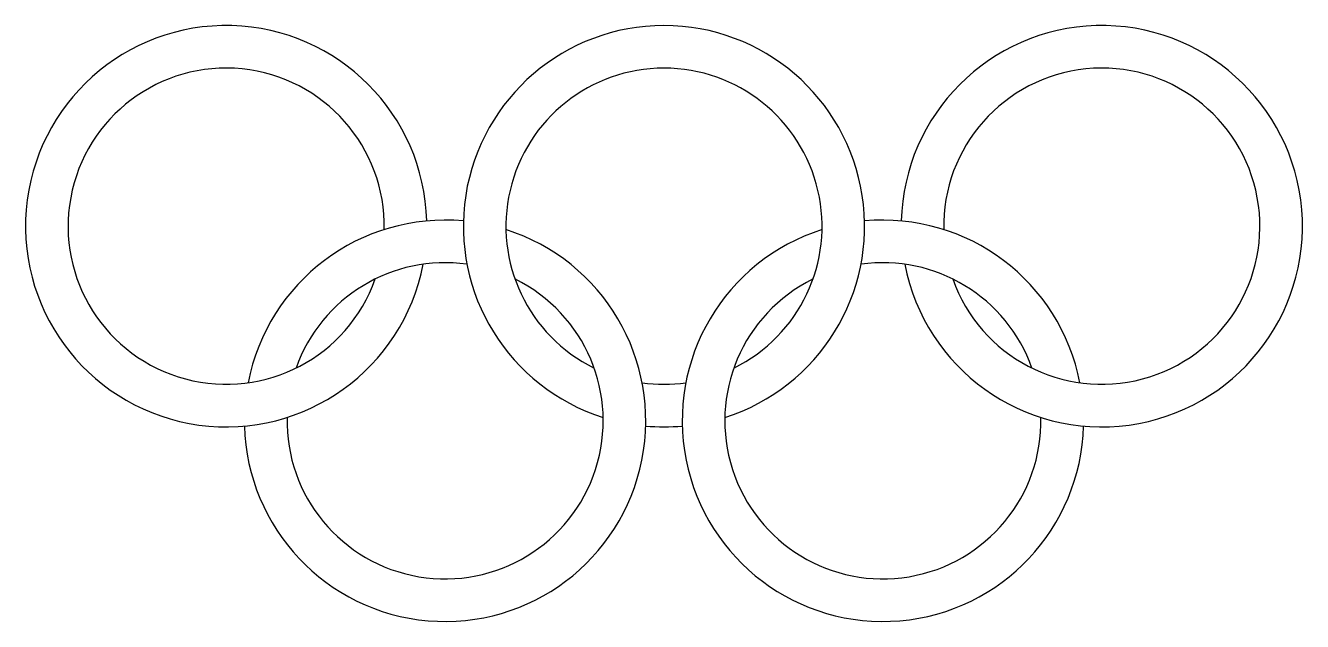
# Model space of a CAD drawing. Header units: millimetres. Extents: x 1629 to 2154, y 1316 to 1561.
import ezdxf

# ---------------------------------------------------------------- set-up
doc = ezdxf.new("R2010")
doc.units = ezdxf.units.MM

msp = doc.modelspace()

# ---------------------------------------------------------------- linework, layer by layer
for centre, radius, start, end in [((1711.75, 1478.65), 82.5, 1.4974, 349.0825), ((1891.75, 1478.65), 82.5, 287.6504, 252.3496), ((2071.75, 1478.65), 82.5, 190.9175, 178.5026), ((1711.75, 1478.65), 65, 358.7802, 340.5048), ((1891.75, 1478.65), 65, 296.2281, 243.7719), ((2071.75, 1478.65), 65, 199.4952, 181.2198), ((1801.75, 1398.65), 82.5, 84.7644, 169.0825), ((1981.75, 1398.65), 82.5, 10.9175, 95.2356), ((1801.75, 1398.65), 82.5, 181.4974, 72.3496), ((1981.75, 1398.65), 82.5, 107.6504, 358.5026), ((1801.75, 1398.65), 65, 82.0472, 160.5048), ((1981.75, 1398.65), 65, 19.4952, 97.9528), ((1801.75, 1398.65), 65, 178.7802, 63.7719), ((1981.75, 1398.65), 65, 116.2281, 1.2198), ((1891.75, 1478.65), 65, 262.0472, 277.9528), ((1891.75, 1478.65), 82.5, 264.7644, 275.2356)]:
    msp.add_arc(centre, radius, start, end)

doc.saveas('drawing.dxf')
